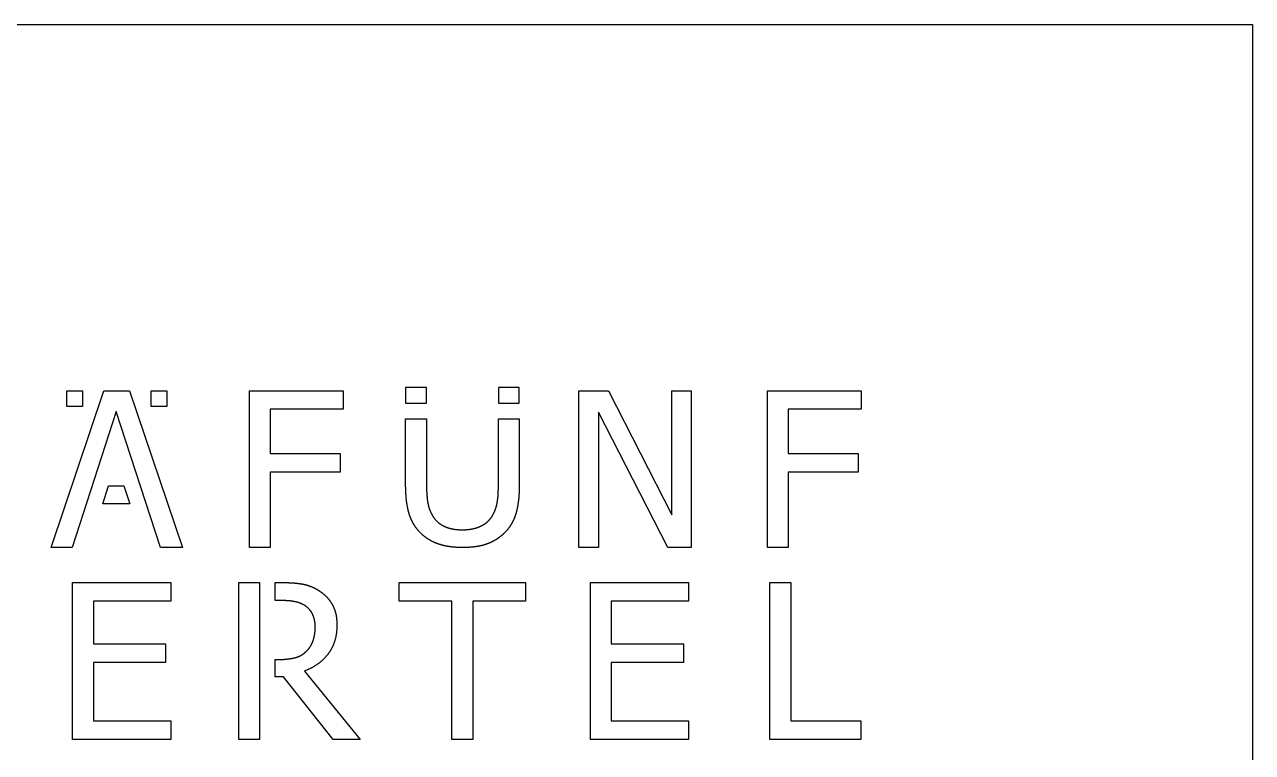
# Model space of a CAD drawing. Extents: x 63 to 563, y 268 to 768.
# Drawn here: x 328.1 to 562.8, y 628.8 to 767.9 of the extents above; entities that cross this region are included whole.
import ezdxf

# ---------------------------------------------------------------- set-up
doc = ezdxf.new("R2010")
doc.units = 0
doc.header["$LTSCALE"] = 2
doc.header["$MEASUREMENT"] = 0
doc.layers.get('0').update_dxf_attribs({"linetype": 'CONTINUOUS'})

msp = doc.modelspace()

# ---------------------------------------------------------------- linework, layer by layer
at = {"color": 1}
for points in [[(62.8, 767.92), (297.8, 767.92), (562.8, 767.92), (562.8, 517.92), (562.8, 267.92), (297.8, 267.92), (62.8, 267.92), (62.8, 517.92)], [(345.63, 693.94), (337.19, 667.92), (333.15, 667.92), (343.26, 697.92), (348.17, 697.92), (358.29, 667.92), (354.08, 667.92)], [(336.15, 697.92), (339.15, 697.92), (339.15, 694.92), (336.15, 694.92)], [(352.29, 697.92), (355.29, 697.92), (355.29, 694.92), (352.29, 694.92)], [(371.08, 667.92), (371.08, 697.92), (389.02, 697.92), (389.02, 694.37), (375.06, 694.37), (375.06, 685.91), (388.44, 685.91), (388.44, 682.36), (375.06, 682.36), (375.06, 667.92)], [(400.94, 698.55), (400.94, 695.55), (404.93, 695.55), (404.93, 698.55)], [(418.67, 698.55), (418.67, 695.55), (422.65, 695.55), (422.65, 698.55)], [(439.73, 697.92), (451.81, 674.17), (451.81, 697.92), (455.53, 697.92), (455.53, 667.92), (451.06, 667.92), (437.78, 693.79), (437.78, 667.92), (434.06, 667.92), (434.06, 697.92)], [(488.02, 694.37), (474.06, 694.37), (474.06, 685.91), (487.44, 685.91), (487.44, 682.36), (474.06, 682.36), (474.06, 667.92), (470.08, 667.92), (470.08, 697.92), (488.02, 697.92)], [(422.65, 679.83), (422.65, 679.73), (422.65, 679.64), (422.65, 679.54), (422.65, 679.44), (422.65, 679.34), (422.65, 679.25), (422.65, 679.15), (422.64, 679.06), (422.64, 678.96), (422.64, 678.87), (422.63, 678.77), (422.63, 678.68), (422.63, 678.59), (422.62, 678.49), (422.62, 678.4), (422.61, 678.31), (422.61, 678.22), (422.6, 678.13), (422.6, 678.04), (422.59, 677.95), (422.58, 677.86), (422.58, 677.77), (422.57, 677.68), (422.56, 677.59), (422.56, 677.5), (422.55, 677.42), (422.54, 677.33), (422.53, 677.24), (422.52, 677.16), (422.51, 677.07), (422.5, 676.98), (422.49, 676.9), (422.48, 676.82), (422.47, 676.73), (422.46, 676.65), (422.45, 676.57), (422.44, 676.48), (422.43, 676.4), (422.41, 676.32), (422.4, 676.24), (422.39, 676.16), (422.38, 676.08), (422.36, 676), (422.35, 675.92), (422.34, 675.84), (422.32, 675.76), (422.31, 675.68), (422.29, 675.61), (422.28, 675.53), (422.26, 675.45), (422.25, 675.38), (422.23, 675.3), (422.21, 675.23), (422.2, 675.15), (422.18, 675.08), (422.16, 675), (422.14, 674.93), (422.13, 674.85), (422.11, 674.78), (422.09, 674.71), (422.07, 674.64), (422.05, 674.57), (422.03, 674.5), (422.01, 674.42), (421.99, 674.35), (421.97, 674.28), (421.95, 674.22), (421.93, 674.15), (421.9, 674.08), (421.88, 674.01), (421.86, 673.94), (421.83, 673.87), (421.81, 673.81), (421.79, 673.74), (421.76, 673.67), (421.73, 673.61), (421.71, 673.54), (421.68, 673.48), (421.65, 673.41), (421.63, 673.35), (421.6, 673.28), (421.57, 673.22), (421.54, 673.15), (421.51, 673.09), (421.48, 673.03), (421.45, 672.96), (421.42, 672.9), (421.39, 672.84), (421.36, 672.78), (421.32, 672.72), (421.29, 672.65), (421.26, 672.6), (421.22, 672.53), (421.19, 672.47), (421.15, 672.41), (421.12, 672.36), (421.08, 672.3), (421.05, 672.24), (421.01, 672.18), (420.97, 672.12), (420.94, 672.06), (420.9, 672.01), (420.86, 671.95), (420.82, 671.89), (420.78, 671.84), (420.74, 671.78), (420.7, 671.73), (420.66, 671.67), (420.62, 671.62), (420.57, 671.56), (420.53, 671.51), (420.49, 671.46), (420.44, 671.4), (420.4, 671.35), (420.36, 671.3), (420.31, 671.24), (420.27, 671.19), (420.22, 671.14), (420.17, 671.09), (420.13, 671.04), (420.08, 670.99), (420.03, 670.94), (419.98, 670.89), (419.93, 670.84), (419.88, 670.79), (419.83, 670.74), (419.78, 670.69), (419.74, 670.65), (419.69, 670.6), (419.65, 670.56), (419.6, 670.52), (419.56, 670.47), (419.51, 670.43), (419.46, 670.39), (419.42, 670.35), (419.37, 670.31), (419.32, 670.27), (419.27, 670.23), (419.23, 670.18), (419.18, 670.14), (419.13, 670.11), (419.08, 670.07), (419.03, 670.03), (418.98, 669.99), (418.93, 669.95), (418.88, 669.91), (418.84, 669.88), (418.79, 669.84), (418.74, 669.8), (418.69, 669.77), (418.63, 669.73), (418.58, 669.7), (418.53, 669.66), (418.48, 669.62), (418.43, 669.59), (418.38, 669.56), (418.33, 669.52), (418.27, 669.49), (418.22, 669.46), (418.17, 669.42), (418.12, 669.39), (418.06, 669.36), (418.01, 669.33), (417.96, 669.3), (417.9, 669.27), (417.85, 669.24), (417.79, 669.21), (417.74, 669.17), (417.69, 669.15), (417.63, 669.12), (417.58, 669.09), (417.52, 669.06), (417.46, 669.03), (417.41, 669), (417.35, 668.98), (417.3, 668.95), (417.24, 668.92), (417.18, 668.9), (417.13, 668.87), (417.07, 668.85), (417.01, 668.82), (416.95, 668.8), (416.9, 668.77), (416.84, 668.75), (416.78, 668.73), (416.72, 668.7), (416.66, 668.68), (416.6, 668.66), (416.54, 668.63), (416.48, 668.61), (416.42, 668.59), (416.36, 668.57), (416.3, 668.55), (416.24, 668.53), (416.18, 668.51), (416.12, 668.49), (416.06, 668.47), (415.99, 668.45), (415.93, 668.43), (415.87, 668.41), (415.8, 668.39), (415.74, 668.38), (415.67, 668.36), (415.61, 668.34), (415.54, 668.33), (415.48, 668.31), (415.41, 668.29), (415.34, 668.28), (415.27, 668.26), (415.21, 668.25), (415.14, 668.23), (415.07, 668.22), (415, 668.2), (414.93, 668.19), (414.86, 668.18), (414.79, 668.16), (414.72, 668.15), (414.65, 668.14), (414.58, 668.13), (414.5, 668.12), (414.43, 668.1), (414.36, 668.09), (414.28, 668.08), (414.21, 668.07), (414.14, 668.06), (414.06, 668.05), (413.98, 668.04), (413.91, 668.03), (413.83, 668.03), (413.76, 668.02), (413.68, 668.01), (413.6, 668), (413.52, 667.99), (413.45, 667.99), (413.37, 667.98), (413.29, 667.98), (413.21, 667.97), (413.13, 667.96), (413.05, 667.96), (412.97, 667.95), (412.88, 667.95), (412.8, 667.95), (412.72, 667.94), (412.64, 667.94), (412.55, 667.93), (412.47, 667.93), (412.39, 667.93), (412.3, 667.93), (412.22, 667.92), (412.13, 667.92), (412.05, 667.92), (411.96, 667.92), (411.87, 667.92), (411.79, 667.92), (411.7, 667.92), (411.62, 667.92), (411.54, 667.92), (411.46, 667.92), (411.37, 667.92), (411.29, 667.93), (411.21, 667.93), (411.13, 667.93), (411.05, 667.93), (410.97, 667.94), (410.89, 667.94), (410.81, 667.95), (410.73, 667.95), (410.65, 667.95), (410.57, 667.96), (410.49, 667.97), (410.42, 667.97), (410.34, 667.98), (410.26, 667.98), (410.18, 667.99), (410.11, 668), (410.03, 668), (409.96, 668.01), (409.88, 668.02), (409.81, 668.03), (409.73, 668.04), (409.66, 668.05), (409.58, 668.05), (409.51, 668.07), (409.43, 668.08), (409.36, 668.09), (409.29, 668.1), (409.22, 668.11), (409.14, 668.12), (409.07, 668.13), (409, 668.14), (408.93, 668.16), (408.86, 668.17), (408.79, 668.18), (408.72, 668.2), (408.65, 668.21), (408.58, 668.22), (408.51, 668.24), (408.44, 668.25), (408.37, 668.27), (408.3, 668.28), (408.24, 668.3), (408.17, 668.32), (408.1, 668.33), (408.04, 668.35), (407.97, 668.37), (407.9, 668.38), (407.84, 668.4), (407.77, 668.42), (407.71, 668.44), (407.64, 668.46), (407.58, 668.48), (407.51, 668.5), (407.45, 668.52), (407.39, 668.54), (407.32, 668.56), (407.26, 668.58), (407.2, 668.6), (407.14, 668.62), (407.07, 668.65), (407.01, 668.67), (406.95, 668.69), (406.89, 668.72), (406.83, 668.74), (406.77, 668.76), (406.71, 668.79), (406.65, 668.81), (406.59, 668.84), (406.53, 668.86), (406.47, 668.89), (406.41, 668.91), (406.36, 668.94), (406.3, 668.97), (406.24, 668.99), (406.18, 669.02), (406.13, 669.05), (406.07, 669.08), (406.01, 669.1), (405.96, 669.13), (405.9, 669.16), (405.84, 669.19), (405.79, 669.22), (405.73, 669.25), (405.68, 669.28), (405.63, 669.31), (405.57, 669.34), (405.52, 669.38), (405.46, 669.41), (405.41, 669.44), (405.36, 669.47), (405.3, 669.5), (405.25, 669.54), (405.2, 669.57), (405.15, 669.61), (405.1, 669.64), (405.04, 669.67), (404.99, 669.71), (404.94, 669.74), (404.89, 669.78), (404.84, 669.82), (404.79, 669.85), (404.74, 669.89), (404.69, 669.92), (404.64, 669.96), (404.6, 670), (404.55, 670.04), (404.5, 670.08), (404.45, 670.12), (404.4, 670.15), (404.36, 670.19), (404.31, 670.23), (404.26, 670.27), (404.22, 670.31), (404.17, 670.35), (404.12, 670.39), (404.08, 670.44), (404.03, 670.48), (403.99, 670.52), (403.94, 670.56), (403.9, 670.61), (403.86, 670.65), (403.81, 670.69), (403.76, 670.74), (403.71, 670.79), (403.67, 670.84), (403.62, 670.89), (403.57, 670.94), (403.52, 670.99), (403.48, 671.04), (403.43, 671.09), (403.38, 671.15), (403.34, 671.2), (403.29, 671.25), (403.25, 671.3), (403.2, 671.36), (403.16, 671.41), (403.12, 671.46), (403.08, 671.52), (403.03, 671.57), (402.99, 671.62), (402.95, 671.68), (402.91, 671.74), (402.87, 671.79), (402.83, 671.85), (402.79, 671.9), (402.75, 671.96), (402.71, 672.01), (402.68, 672.07), (402.64, 672.13), (402.6, 672.19), (402.56, 672.25), (402.53, 672.3), (402.49, 672.36), (402.46, 672.42), (402.42, 672.48), (402.39, 672.54), (402.35, 672.6), (402.32, 672.66), (402.29, 672.72), (402.26, 672.78), (402.22, 672.84), (402.19, 672.9), (402.16, 672.97), (402.13, 673.03), (402.1, 673.09), (402.07, 673.15), (402.04, 673.22), (402.01, 673.28), (401.99, 673.34), (401.96, 673.4), (401.93, 673.47), (401.9, 673.53), (401.88, 673.6), (401.85, 673.66), (401.83, 673.73), (401.8, 673.79), (401.78, 673.86), (401.75, 673.93), (401.73, 674), (401.71, 674.06), (401.68, 674.13), (401.66, 674.2), (401.64, 674.26), (401.62, 674.33), (401.6, 674.4), (401.58, 674.47), (401.56, 674.54), (401.54, 674.61), (401.52, 674.68), (401.5, 674.75), (401.48, 674.82), (401.46, 674.89), (401.44, 674.97), (401.43, 675.04), (401.41, 675.11), (401.39, 675.19), (401.38, 675.26), (401.36, 675.34), (401.34, 675.41), (401.33, 675.49), (401.31, 675.57), (401.3, 675.64), (401.28, 675.72), (401.27, 675.8), (401.25, 675.88), (401.24, 675.96), (401.23, 676.03), (401.21, 676.12), (401.2, 676.2), (401.19, 676.28), (401.17, 676.36), (401.16, 676.44), (401.15, 676.52), (401.14, 676.61), (401.13, 676.69), (401.12, 676.77), (401.11, 676.86), (401.1, 676.94), (401.09, 677.03), (401.08, 677.12), (401.07, 677.2), (401.06, 677.29), (401.05, 677.38), (401.04, 677.46), (401.04, 677.55), (401.03, 677.64), (401.02, 677.73), (401.01, 677.82), (401.01, 677.91), (401, 678), (401, 678.1), (400.99, 678.19), (400.98, 678.28), (400.98, 678.37), (400.97, 678.47), (400.97, 678.56), (400.97, 678.66), (400.96, 678.75), (400.96, 678.85), (400.96, 678.94), (400.95, 679.04), (400.95, 679.14), (400.95, 679.24), (400.95, 679.33), (400.95, 679.43), (400.94, 679.53), (400.94, 679.63), (400.94, 679.73), (400.94, 679.83), (400.94, 692.55), (404.93, 692.55), (404.93, 679.83), (404.93, 679.77), (404.93, 679.7), (404.93, 679.64), (404.93, 679.57), (404.93, 679.51), (404.93, 679.44), (404.93, 679.38), (404.93, 679.32), (404.94, 679.25), (404.94, 679.19), (404.94, 679.13), (404.94, 679.07), (404.94, 679), (404.94, 678.94), (404.95, 678.88), (404.95, 678.82), (404.95, 678.76), (404.95, 678.7), (404.95, 678.64), (404.96, 678.58), (404.96, 678.52), (404.96, 678.47), (404.97, 678.41), (404.97, 678.35), (404.97, 678.29), (404.98, 678.24), (404.98, 678.18), (404.98, 678.12), (404.99, 678.07), (404.99, 678.01), (404.99, 677.95), (405, 677.9), (405, 677.84), (405.01, 677.79), (405.01, 677.74), (405.02, 677.68), (405.02, 677.63), (405.03, 677.57), (405.03, 677.52), (405.04, 677.47), (405.04, 677.42), (405.05, 677.36), (405.05, 677.31), (405.06, 677.26), (405.06, 677.21), (405.07, 677.16), (405.08, 677.11), (405.08, 677.06), (405.09, 677.01), (405.1, 676.96), (405.1, 676.91), (405.11, 676.87), (405.12, 676.82), (405.12, 676.77), (405.13, 676.72), (405.14, 676.67), (405.15, 676.63), (405.15, 676.58), (405.16, 676.53), (405.17, 676.49), (405.18, 676.44), (405.19, 676.4), (405.19, 676.35), (405.2, 676.31), (405.21, 676.27), (405.22, 676.22), (405.23, 676.18), (405.24, 676.13), (405.25, 676.09), (405.26, 676.05), (405.27, 676), (405.28, 675.96), (405.29, 675.92), (405.3, 675.87), (405.31, 675.83), (405.32, 675.79), (405.33, 675.75), (405.35, 675.7), (405.36, 675.66), (405.37, 675.62), (405.38, 675.58), (405.4, 675.53), (405.41, 675.49), (405.42, 675.45), (405.43, 675.41), (405.45, 675.37), (405.46, 675.33), (405.48, 675.28), (405.49, 675.24), (405.51, 675.2), (405.52, 675.16), (405.54, 675.12), (405.55, 675.08), (405.57, 675.04), (405.58, 675), (405.6, 674.96), (405.62, 674.92), (405.63, 674.88), (405.65, 674.84), (405.67, 674.8), (405.68, 674.76), (405.7, 674.72), (405.72, 674.68), (405.74, 674.64), (405.76, 674.6), (405.77, 674.57), (405.79, 674.53), (405.81, 674.49), (405.83, 674.45), (405.85, 674.41), (405.87, 674.37), (405.89, 674.33), (405.91, 674.3), (405.93, 674.26), (405.95, 674.22), (405.97, 674.18), (405.99, 674.15), (406.02, 674.11), (406.04, 674.07), (406.06, 674.03), (406.08, 674), (406.1, 673.96), (406.13, 673.92), (406.15, 673.89), (406.17, 673.85), (406.2, 673.82), (406.22, 673.78), (406.24, 673.74), (406.27, 673.7), (406.3, 673.67), (406.32, 673.63), (406.35, 673.59), (406.38, 673.55), (406.4, 673.52), (406.43, 673.48), (406.46, 673.45), (406.49, 673.41), (406.51, 673.38), (406.54, 673.34), (406.57, 673.31), (406.6, 673.27), (406.63, 673.24), (406.66, 673.21), (406.69, 673.17), (406.72, 673.14), (406.75, 673.11), (406.78, 673.07), (406.81, 673.04), (406.84, 673.01), (406.88, 672.98), (406.91, 672.95), (406.94, 672.91), (406.97, 672.88), (407.01, 672.85), (407.04, 672.82), (407.07, 672.79), (407.11, 672.76), (407.14, 672.74), (407.18, 672.71), (407.21, 672.68), (407.25, 672.65), (407.28, 672.62), (407.32, 672.59), (407.35, 672.57), (407.39, 672.54), (407.42, 672.51), (407.46, 672.48), (407.5, 672.46), (407.54, 672.43), (407.57, 672.41), (407.61, 672.38), (407.65, 672.36), (407.69, 672.33), (407.73, 672.31), (407.77, 672.28), (407.8, 672.26), (407.84, 672.24), (407.88, 672.21), (407.92, 672.19), (407.96, 672.16), (408.01, 672.14), (408.05, 672.12), (408.09, 672.1), (408.13, 672.08), (408.17, 672.06), (408.21, 672.03), (408.26, 672.01), (408.3, 671.99), (408.34, 671.97), (408.39, 671.95), (408.43, 671.93), (408.47, 671.91), (408.52, 671.9), (408.56, 671.88), (408.61, 671.86), (408.65, 671.84), (408.7, 671.82), (408.74, 671.81), (408.79, 671.79), (408.84, 671.77), (408.88, 671.76), (408.93, 671.74), (408.98, 671.72), (409.02, 671.71), (409.07, 671.69), (409.12, 671.68), (409.17, 671.66), (409.22, 671.65), (409.27, 671.63), (409.32, 671.62), (409.37, 671.61), (409.42, 671.6), (409.47, 671.58), (409.52, 671.57), (409.57, 671.56), (409.62, 671.55), (409.67, 671.53), (409.72, 671.52), (409.77, 671.51), (409.83, 671.5), (409.88, 671.49), (409.93, 671.48), (409.98, 671.47), (410.04, 671.46), (410.09, 671.45), (410.15, 671.45), (410.2, 671.44), (410.26, 671.43), (410.31, 671.42), (410.37, 671.41), (410.42, 671.4), (410.48, 671.4), (410.53, 671.39), (410.59, 671.39), (410.65, 671.38), (410.7, 671.37), (410.76, 671.37), (410.82, 671.36), (410.88, 671.36), (410.94, 671.35), (411, 671.35), (411.05, 671.35), (411.11, 671.34), (411.17, 671.34), (411.23, 671.34), (411.29, 671.33), (411.35, 671.33), (411.42, 671.33), (411.48, 671.33), (411.54, 671.33), (411.6, 671.33), (411.66, 671.33), (411.72, 671.32), (411.79, 671.32), (411.85, 671.32), (411.9, 671.33), (411.96, 671.33), (412.02, 671.33), (412.08, 671.33), (412.14, 671.33), (412.19, 671.33), (412.25, 671.33), (412.31, 671.34), (412.37, 671.34), (412.42, 671.34), (412.48, 671.35), (412.54, 671.35), (412.59, 671.35), (412.65, 671.36), (412.7, 671.36), (412.76, 671.37), (412.81, 671.37), (412.87, 671.38), (412.92, 671.39), (412.98, 671.39), (413.03, 671.4), (413.09, 671.4), (413.14, 671.41), (413.2, 671.42), (413.25, 671.43), (413.3, 671.44), (413.36, 671.45), (413.41, 671.45), (413.46, 671.46), (413.52, 671.47), (413.57, 671.48), (413.62, 671.49), (413.67, 671.5), (413.72, 671.51), (413.78, 671.52), (413.83, 671.53), (413.88, 671.55), (413.93, 671.56), (413.98, 671.57), (414.03, 671.58), (414.08, 671.6), (414.13, 671.61), (414.18, 671.62), (414.23, 671.63), (414.28, 671.65), (414.33, 671.66), (414.38, 671.68), (414.43, 671.69), (414.48, 671.71), (414.53, 671.72), (414.58, 671.74), (414.62, 671.76), (414.67, 671.77), (414.72, 671.79), (414.77, 671.81), (414.81, 671.82), (414.86, 671.84), (414.91, 671.86), (414.95, 671.88), (415, 671.9), (415.05, 671.91), (415.09, 671.93), (415.14, 671.95), (415.19, 671.97), (415.23, 671.99), (415.28, 672.01), (415.32, 672.03), (415.36, 672.06), (415.41, 672.08), (415.45, 672.1), (415.5, 672.12), (415.54, 672.14), (415.58, 672.16), (415.62, 672.19), (415.67, 672.21), (415.71, 672.24), (415.75, 672.26), (415.79, 672.28), (415.83, 672.31), (415.87, 672.33), (415.91, 672.36), (415.95, 672.38), (415.99, 672.41), (416.03, 672.43), (416.07, 672.46), (416.11, 672.48), (416.14, 672.51), (416.18, 672.54), (416.22, 672.57), (416.26, 672.59), (416.29, 672.62), (416.33, 672.65), (416.37, 672.68), (416.4, 672.71), (416.44, 672.74), (416.47, 672.76), (416.51, 672.79), (416.54, 672.82), (416.58, 672.85), (416.61, 672.88), (416.64, 672.91), (416.68, 672.95), (416.71, 672.98), (416.74, 673.01), (416.78, 673.04), (416.81, 673.07), (416.84, 673.11), (416.87, 673.14), (416.9, 673.17), (416.93, 673.21), (416.96, 673.24), (416.99, 673.27), (417.02, 673.31), (417.05, 673.34), (417.08, 673.38), (417.11, 673.41), (417.14, 673.45), (417.17, 673.48), (417.19, 673.52), (417.22, 673.55), (417.25, 673.59), (417.27, 673.63), (417.3, 673.67), (417.33, 673.7), (417.35, 673.74), (417.38, 673.78), (417.4, 673.82), (417.42, 673.85), (417.45, 673.89), (417.47, 673.92), (417.49, 673.96), (417.52, 674), (417.54, 674.03), (417.56, 674.07), (417.58, 674.11), (417.6, 674.15), (417.62, 674.18), (417.65, 674.22), (417.67, 674.26), (417.69, 674.3), (417.71, 674.33), (417.73, 674.37), (417.75, 674.41), (417.77, 674.45), (417.79, 674.49), (417.8, 674.52), (417.82, 674.56), (417.84, 674.6), (417.86, 674.64), (417.88, 674.68), (417.9, 674.72), (417.91, 674.76), (417.93, 674.8), (417.95, 674.84), (417.96, 674.88), (417.98, 674.92), (418, 674.96), (418.01, 675), (418.03, 675.04), (418.05, 675.08), (418.06, 675.12), (418.08, 675.16), (418.09, 675.2), (418.11, 675.24), (418.12, 675.28), (418.13, 675.32), (418.15, 675.36), (418.16, 675.4), (418.18, 675.44), (418.19, 675.49), (418.2, 675.53), (418.21, 675.57), (418.23, 675.61), (418.24, 675.65), (418.25, 675.7), (418.26, 675.74), (418.27, 675.78), (418.29, 675.82), (418.3, 675.87), (418.31, 675.91), (418.32, 675.95), (418.33, 675.99), (418.34, 676.04), (418.35, 676.08), (418.36, 676.12), (418.37, 676.17), (418.38, 676.21), (418.39, 676.25), (418.39, 676.3), (418.4, 676.34), (418.41, 676.39), (418.42, 676.43), (418.43, 676.48), (418.44, 676.52), (418.44, 676.57), (418.45, 676.61), (418.46, 676.66), (418.47, 676.71), (418.47, 676.75), (418.48, 676.8), (418.49, 676.85), (418.49, 676.89), (418.5, 676.94), (418.51, 676.99), (418.51, 677.04), (418.52, 677.09), (418.53, 677.14), (418.53, 677.19), (418.54, 677.24), (418.54, 677.29), (418.55, 677.34), (418.55, 677.39), (418.56, 677.44), (418.57, 677.49), (418.57, 677.54), (418.58, 677.6), (418.58, 677.65), (418.59, 677.7), (418.59, 677.75), (418.59, 677.81), (418.6, 677.86), (418.6, 677.91), (418.61, 677.97), (418.61, 678.02), (418.61, 678.08), (418.62, 678.13), (418.62, 678.19), (418.62, 678.24), (418.63, 678.3), (418.63, 678.35), (418.63, 678.41), (418.64, 678.47), (418.64, 678.53), (418.64, 678.58), (418.64, 678.64), (418.65, 678.7), (418.65, 678.76), (418.65, 678.82), (418.65, 678.88), (418.66, 678.94), (418.66, 679), (418.66, 679.05), (418.66, 679.12), (418.66, 679.18), (418.66, 679.24), (418.66, 679.3), (418.66, 679.36), (418.66, 679.42), (418.67, 679.48), (418.67, 679.55), (418.67, 679.61), (418.67, 679.67), (418.67, 679.74), (418.67, 692.55), (422.65, 692.55)], [(347.1, 679.71), (348.21, 676.31), (343.06, 676.31), (344.17, 679.71)], [(356.03, 631.25), (337.26, 631.25), (337.26, 661.25), (356.03, 661.25), (356.03, 657.7), (341.25, 657.7), (341.25, 649.49), (355.03, 649.49), (355.03, 645.94), (341.25, 645.94), (341.25, 634.8), (356.03, 634.8)], [(369.04, 661.25), (373.02, 661.25), (373.02, 631.25), (369.04, 631.25)], [(381.58, 644.31), (392.25, 631.25), (387.07, 631.25), (377.59, 643.19), (376.02, 643.19), (376.02, 646.52), (376.52, 646.52), (376.58, 646.52), (376.63, 646.52), (376.69, 646.52), (376.74, 646.52), (376.79, 646.52), (376.85, 646.52), (376.9, 646.52), (376.95, 646.53), (377.01, 646.53), (377.06, 646.53), (377.11, 646.53), (377.16, 646.53), (377.22, 646.53), (377.27, 646.54), (377.32, 646.54), (377.37, 646.54), (377.42, 646.54), (377.47, 646.54), (377.52, 646.55), (377.58, 646.55), (377.63, 646.55), (377.68, 646.56), (377.73, 646.56), (377.78, 646.56), (377.83, 646.57), (377.88, 646.57), (377.93, 646.58), (377.98, 646.58), (378.03, 646.58), (378.08, 646.59), (378.12, 646.59), (378.17, 646.6), (378.22, 646.6), (378.27, 646.61), (378.32, 646.61), (378.37, 646.62), (378.42, 646.62), (378.46, 646.63), (378.51, 646.64), (378.56, 646.64), (378.61, 646.65), (378.65, 646.65), (378.7, 646.66), (378.75, 646.67), (378.79, 646.67), (378.84, 646.68), (378.89, 646.69), (378.93, 646.7), (378.98, 646.7), (379.02, 646.71), (379.07, 646.72), (379.11, 646.72), (379.16, 646.73), (379.2, 646.74), (379.25, 646.75), (379.29, 646.76), (379.34, 646.77), (379.38, 646.77), (379.43, 646.78), (379.47, 646.79), (379.51, 646.8), (379.56, 646.81), (379.6, 646.82), (379.64, 646.83), (379.69, 646.84), (379.73, 646.85), (379.77, 646.86), (379.82, 646.87), (379.86, 646.88), (379.9, 646.89), (379.94, 646.91), (379.98, 646.92), (380.02, 646.93), (380.07, 646.94), (380.11, 646.96), (380.15, 646.97), (380.19, 646.98), (380.23, 647), (380.27, 647.01), (380.31, 647.03), (380.35, 647.04), (380.39, 647.06), (380.43, 647.07), (380.47, 647.09), (380.5, 647.1), (380.54, 647.12), (380.58, 647.14), (380.62, 647.15), (380.66, 647.17), (380.7, 647.19), (380.73, 647.21), (380.77, 647.23), (380.81, 647.25), (380.84, 647.26), (380.88, 647.28), (380.92, 647.3), (380.95, 647.33), (380.99, 647.35), (381.03, 647.37), (381.06, 647.39), (381.1, 647.41), (381.13, 647.43), (381.17, 647.45), (381.2, 647.48), (381.24, 647.5), (381.27, 647.52), (381.31, 647.54), (381.34, 647.57), (381.37, 647.59), (381.41, 647.62), (381.44, 647.64), (381.47, 647.66), (381.51, 647.69), (381.54, 647.72), (381.57, 647.74), (381.6, 647.77), (381.64, 647.79), (381.67, 647.82), (381.7, 647.85), (381.73, 647.88), (381.76, 647.9), (381.79, 647.93), (381.82, 647.96), (381.85, 647.99), (381.88, 648.02), (381.91, 648.05), (381.94, 648.08), (381.97, 648.1), (382, 648.13), (382.03, 648.16), (382.05, 648.18), (382.08, 648.21), (382.11, 648.24), (382.13, 648.26), (382.16, 648.29), (382.18, 648.32), (382.21, 648.35), (382.23, 648.37), (382.26, 648.4), (382.28, 648.43), (382.31, 648.46), (382.33, 648.49), (382.36, 648.51), (382.38, 648.54), (382.4, 648.57), (382.43, 648.6), (382.45, 648.63), (382.47, 648.66), (382.5, 648.69), (382.52, 648.72), (382.54, 648.75), (382.56, 648.78), (382.58, 648.81), (382.61, 648.84), (382.63, 648.87), (382.65, 648.9), (382.67, 648.93), (382.69, 648.97), (382.71, 649), (382.73, 649.03), (382.75, 649.06), (382.77, 649.09), (382.79, 649.12), (382.81, 649.16), (382.83, 649.19), (382.85, 649.22), (382.86, 649.25), (382.88, 649.29), (382.9, 649.32), (382.92, 649.35), (382.94, 649.39), (382.95, 649.42), (382.97, 649.45), (382.99, 649.49), (383, 649.52), (383.02, 649.55), (383.04, 649.59), (383.05, 649.62), (383.07, 649.66), (383.08, 649.69), (383.1, 649.73), (383.11, 649.76), (383.13, 649.8), (383.14, 649.84), (383.16, 649.87), (383.17, 649.91), (383.19, 649.94), (383.2, 649.98), (383.21, 650.01), (383.23, 650.05), (383.24, 650.09), (383.25, 650.13), (383.27, 650.16), (383.28, 650.2), (383.29, 650.24), (383.3, 650.27), (383.31, 650.31), (383.33, 650.35), (383.34, 650.39), (383.35, 650.43), (383.36, 650.47), (383.37, 650.51), (383.38, 650.54), (383.39, 650.58), (383.4, 650.62), (383.41, 650.66), (383.42, 650.7), (383.43, 650.74), (383.44, 650.78), (383.45, 650.82), (383.46, 650.86), (383.47, 650.9), (383.47, 650.95), (383.48, 650.99), (383.49, 651.03), (383.5, 651.07), (383.51, 651.11), (383.51, 651.15), (383.52, 651.2), (383.53, 651.24), (383.53, 651.28), (383.54, 651.32), (383.55, 651.37), (383.55, 651.41), (383.56, 651.45), (383.57, 651.5), (383.57, 651.54), (383.58, 651.58), (383.58, 651.63), (383.59, 651.67), (383.59, 651.72), (383.6, 651.76), (383.6, 651.81), (383.61, 651.85), (383.61, 651.9), (383.61, 651.94), (383.62, 651.99), (383.62, 652.03), (383.62, 652.08), (383.63, 652.13), (383.63, 652.17), (383.63, 652.22), (383.63, 652.27), (383.64, 652.31), (383.64, 652.36), (383.64, 652.41), (383.64, 652.46), (383.64, 652.5), (383.64, 652.55), (383.64, 652.6), (383.65, 652.65), (383.65, 652.7), (383.65, 652.74), (383.65, 652.79), (383.65, 652.84), (383.65, 652.88), (383.65, 652.92), (383.64, 652.96), (383.64, 653), (383.64, 653.04), (383.64, 653.08), (383.64, 653.12), (383.64, 653.16), (383.64, 653.2), (383.63, 653.24), (383.63, 653.28), (383.63, 653.32), (383.62, 653.36), (383.62, 653.4), (383.62, 653.44), (383.61, 653.47), (383.61, 653.51), (383.61, 653.55), (383.6, 653.59), (383.6, 653.63), (383.59, 653.67), (383.59, 653.7), (383.58, 653.74), (383.57, 653.78), (383.57, 653.82), (383.56, 653.86), (383.56, 653.89), (383.55, 653.93), (383.54, 653.97), (383.54, 654), (383.53, 654.04), (383.52, 654.08), (383.51, 654.11), (383.51, 654.15), (383.5, 654.18), (383.49, 654.22), (383.48, 654.26), (383.47, 654.29), (383.46, 654.33), (383.45, 654.36), (383.44, 654.4), (383.43, 654.43), (383.42, 654.47), (383.41, 654.5), (383.4, 654.54), (383.39, 654.57), (383.38, 654.6), (383.37, 654.64), (383.36, 654.67), (383.35, 654.71), (383.34, 654.74), (383.32, 654.77), (383.31, 654.81), (383.3, 654.84), (383.29, 654.87), (383.27, 654.9), (383.26, 654.94), (383.25, 654.97), (383.23, 655), (383.22, 655.03), (383.21, 655.07), (383.19, 655.1), (383.18, 655.13), (383.16, 655.16), (383.15, 655.19), (383.13, 655.23), (383.12, 655.26), (383.1, 655.29), (383.08, 655.32), (383.07, 655.35), (383.05, 655.38), (383.03, 655.41), (383.02, 655.44), (383, 655.47), (382.98, 655.5), (382.97, 655.53), (382.95, 655.56), (382.93, 655.59), (382.91, 655.62), (382.89, 655.64), (382.87, 655.67), (382.85, 655.7), (382.83, 655.73), (382.81, 655.76), (382.79, 655.79), (382.77, 655.81), (382.75, 655.84), (382.73, 655.87), (382.71, 655.9), (382.69, 655.92), (382.67, 655.95), (382.65, 655.98), (382.62, 656), (382.6, 656.03), (382.58, 656.05), (382.56, 656.08), (382.53, 656.11), (382.51, 656.13), (382.48, 656.16), (382.46, 656.18), (382.44, 656.21), (382.41, 656.23), (382.39, 656.26), (382.36, 656.28), (382.34, 656.31), (382.31, 656.33), (382.29, 656.36), (382.26, 656.38), (382.23, 656.4), (382.21, 656.43), (382.18, 656.45), (382.15, 656.47), (382.13, 656.5), (382.1, 656.52), (382.07, 656.54), (382.04, 656.57), (382.02, 656.59), (381.99, 656.61), (381.96, 656.63), (381.93, 656.65), (381.9, 656.67), (381.87, 656.7), (381.84, 656.72), (381.81, 656.74), (381.78, 656.76), (381.75, 656.78), (381.72, 656.8), (381.7, 656.82), (381.67, 656.83), (381.64, 656.85), (381.61, 656.87), (381.59, 656.88), (381.56, 656.9), (381.53, 656.92), (381.5, 656.93), (381.48, 656.95), (381.45, 656.96), (381.42, 656.98), (381.39, 657), (381.36, 657.01), (381.33, 657.03), (381.3, 657.04), (381.27, 657.06), (381.25, 657.07), (381.22, 657.09), (381.19, 657.1), (381.16, 657.11), (381.13, 657.13), (381.1, 657.14), (381.07, 657.16), (381.04, 657.17), (381.01, 657.18), (380.98, 657.2), (380.95, 657.21), (380.91, 657.22), (380.88, 657.24), (380.85, 657.25), (380.82, 657.26), (380.79, 657.27), (380.76, 657.28), (380.73, 657.3), (380.7, 657.31), (380.66, 657.32), (380.63, 657.33), (380.6, 657.34), (380.57, 657.36), (380.53, 657.37), (380.5, 657.38), (380.47, 657.39), (380.44, 657.4), (380.4, 657.41), (380.37, 657.42), (380.34, 657.43), (380.3, 657.44), (380.27, 657.45), (380.24, 657.46), (380.2, 657.47), (380.17, 657.48), (380.14, 657.49), (380.1, 657.49), (380.07, 657.5), (380.03, 657.51), (380, 657.52), (379.96, 657.53), (379.93, 657.54), (379.89, 657.54), (379.86, 657.55), (379.82, 657.56), (379.79, 657.57), (379.75, 657.57), (379.72, 657.58), (379.68, 657.59), (379.64, 657.6), (379.61, 657.6), (379.57, 657.61), (379.53, 657.62), (379.49, 657.62), (379.46, 657.63), (379.42, 657.63), (379.38, 657.64), (379.34, 657.65), (379.3, 657.65), (379.26, 657.66), (379.23, 657.66), (379.19, 657.67), (379.15, 657.67), (379.11, 657.68), (379.07, 657.68), (379.03, 657.69), (378.98, 657.7), (378.94, 657.7), (378.9, 657.71), (378.86, 657.71), (378.82, 657.71), (378.78, 657.72), (378.73, 657.72), (378.69, 657.73), (378.65, 657.73), (378.61, 657.74), (378.56, 657.74), (378.52, 657.74), (378.47, 657.75), (378.43, 657.75), (378.39, 657.75), (378.34, 657.76), (378.3, 657.76), (378.25, 657.76), (378.21, 657.77), (378.16, 657.77), (378.11, 657.77), (378.07, 657.77), (378.02, 657.78), (377.97, 657.78), (377.93, 657.78), (377.88, 657.78), (377.83, 657.78), (377.79, 657.79), (377.74, 657.79), (377.69, 657.79), (377.64, 657.79), (377.59, 657.79), (377.54, 657.79), (377.49, 657.8), (377.44, 657.8), (377.39, 657.8), (377.34, 657.8), (377.29, 657.8), (377.24, 657.8), (377.19, 657.8), (377.14, 657.8), (377.09, 657.8), (377.04, 657.8), (376.99, 657.8), (376.02, 657.8), (376.02, 661.25), (376.77, 661.25), (376.85, 661.25), (376.93, 661.25), (377.01, 661.25), (377.09, 661.25), (377.17, 661.25), (377.25, 661.25), (377.32, 661.25), (377.4, 661.25), (377.48, 661.25), (377.56, 661.25), (377.63, 661.24), (377.71, 661.24), (377.79, 661.24), (377.86, 661.24), (377.94, 661.24), (378.01, 661.24), (378.09, 661.23), (378.16, 661.23), (378.23, 661.23), (378.31, 661.23), (378.38, 661.22), (378.45, 661.22), (378.52, 661.22), (378.59, 661.21), (378.67, 661.21), (378.74, 661.21), (378.81, 661.2), (378.88, 661.2), (378.95, 661.2), (379.01, 661.19), (379.08, 661.19), (379.15, 661.18), (379.22, 661.18), (379.29, 661.17), (379.35, 661.17), (379.42, 661.16), (379.48, 661.16), (379.55, 661.15), (379.62, 661.15), (379.68, 661.14), (379.74, 661.14), (379.81, 661.13), (379.87, 661.12), (379.94, 661.12), (380, 661.11), (380.06, 661.11), (380.12, 661.1), (380.18, 661.09), (380.24, 661.09), (380.3, 661.08), (380.36, 661.07), (380.42, 661.07), (380.48, 661.06), (380.54, 661.05), (380.6, 661.04), (380.66, 661.04), (380.72, 661.03), (380.77, 661.02), (380.83, 661.01), (380.89, 661), (380.94, 661), (381, 660.99), (381.05, 660.98), (381.11, 660.97), (381.16, 660.96), (381.22, 660.95), (381.27, 660.94), (381.33, 660.93), (381.38, 660.92), (381.44, 660.91), (381.49, 660.9), (381.54, 660.89), (381.6, 660.87), (381.65, 660.86), (381.71, 660.85), (381.76, 660.84), (381.81, 660.82), (381.87, 660.81), (381.92, 660.79), (381.97, 660.78), (382.03, 660.76), (382.08, 660.75), (382.13, 660.73), (382.19, 660.72), (382.24, 660.7), (382.29, 660.68), (382.35, 660.66), (382.4, 660.65), (382.45, 660.63), (382.5, 660.61), (382.56, 660.59), (382.61, 660.57), (382.66, 660.55), (382.72, 660.53), (382.77, 660.51), (382.82, 660.49), (382.87, 660.47), (382.92, 660.45), (382.98, 660.43), (383.03, 660.41), (383.08, 660.38), (383.13, 660.36), (383.18, 660.34), (383.23, 660.32), (383.29, 660.29), (383.34, 660.27), (383.39, 660.24), (383.44, 660.22), (383.49, 660.19), (383.54, 660.17), (383.59, 660.14), (383.64, 660.11), (383.7, 660.09), (383.75, 660.06), (383.8, 660.03), (383.85, 660), (383.9, 659.98), (383.95, 659.95), (384, 659.92), (384.05, 659.89), (384.1, 659.86), (384.15, 659.83), (384.2, 659.8), (384.25, 659.77), (384.3, 659.74), (384.35, 659.71), (384.4, 659.67), (384.45, 659.64), (384.5, 659.61), (384.55, 659.58), (384.6, 659.54), (384.64, 659.51), (384.69, 659.48), (384.74, 659.44), (384.79, 659.41), (384.83, 659.37), (384.88, 659.34), (384.93, 659.3), (384.97, 659.27), (385.02, 659.23), (385.06, 659.2), (385.11, 659.16), (385.15, 659.12), (385.2, 659.09), (385.24, 659.05), (385.29, 659.01), (385.33, 658.97), (385.37, 658.93), (385.41, 658.9), (385.46, 658.86), (385.5, 658.82), (385.54, 658.78), (385.58, 658.74), (385.62, 658.7), (385.66, 658.66), (385.7, 658.62), (385.74, 658.58), (385.78, 658.54), (385.82, 658.5), (385.86, 658.46), (385.9, 658.42), (385.94, 658.37), (385.98, 658.33), (386.01, 658.29), (386.05, 658.25), (386.09, 658.2), (386.13, 658.16), (386.16, 658.12), (386.2, 658.07), (386.23, 658.03), (386.27, 657.98), (386.3, 657.94), (386.34, 657.89), (386.37, 657.85), (386.41, 657.8), (386.44, 657.76), (386.47, 657.71), (386.51, 657.66), (386.54, 657.62), (386.57, 657.57), (386.6, 657.52), (386.64, 657.48), (386.67, 657.43), (386.7, 657.38), (386.73, 657.33), (386.76, 657.28), (386.79, 657.23), (386.82, 657.18), (386.85, 657.13), (386.88, 657.09), (386.91, 657.03), (386.93, 656.98), (386.96, 656.93), (386.99, 656.88), (387.02, 656.83), (387.04, 656.78), (387.07, 656.73), (387.09, 656.67), (387.12, 656.62), (387.14, 656.57), (387.17, 656.51), (387.19, 656.46), (387.22, 656.4), (387.24, 656.35), (387.26, 656.29), (387.28, 656.24), (387.3, 656.18), (387.33, 656.12), (387.35, 656.07), (387.37, 656.01), (387.39, 655.95), (387.4, 655.89), (387.42, 655.84), (387.44, 655.78), (387.46, 655.72), (387.48, 655.66), (387.49, 655.6), (387.51, 655.54), (387.53, 655.48), (387.54, 655.41), (387.56, 655.35), (387.57, 655.29), (387.59, 655.23), (387.6, 655.17), (387.61, 655.1), (387.63, 655.04), (387.64, 654.98), (387.65, 654.91), (387.66, 654.85), (387.67, 654.78), (387.68, 654.72), (387.69, 654.65), (387.7, 654.59), (387.71, 654.52), (387.72, 654.45), (387.73, 654.38), (387.74, 654.32), (387.75, 654.25), (387.75, 654.18), (387.76, 654.11), (387.77, 654.04), (387.77, 653.97), (387.78, 653.9), (387.78, 653.83), (387.79, 653.76), (387.79, 653.69), (387.79, 653.62), (387.8, 653.55), (387.8, 653.48), (387.8, 653.4), (387.8, 653.33), (387.8, 653.26), (387.8, 653.18), (387.8, 653.11), (387.8, 653.01), (387.8, 652.9), (387.8, 652.8), (387.8, 652.7), (387.79, 652.6), (387.79, 652.5), (387.78, 652.4), (387.78, 652.3), (387.77, 652.2), (387.76, 652.1), (387.75, 652), (387.74, 651.91), (387.73, 651.81), (387.72, 651.71), (387.71, 651.62), (387.7, 651.52), (387.68, 651.43), (387.67, 651.33), (387.65, 651.24), (387.64, 651.15), (387.62, 651.05), (387.6, 650.96), (387.58, 650.87), (387.56, 650.78), (387.54, 650.69), (387.52, 650.6), (387.5, 650.51), (387.48, 650.42), (387.45, 650.33), (387.43, 650.24), (387.4, 650.16), (387.38, 650.07), (387.35, 649.98), (387.32, 649.9), (387.29, 649.81), (387.26, 649.73), (387.23, 649.64), (387.2, 649.56), (387.17, 649.48), (387.14, 649.39), (387.1, 649.31), (387.07, 649.23), (387.03, 649.15), (387, 649.07), (386.96, 648.99), (386.92, 648.91), (386.88, 648.83), (386.85, 648.75), (386.8, 648.67), (386.76, 648.6), (386.72, 648.52), (386.68, 648.44), (386.64, 648.37), (386.59, 648.29), (386.55, 648.22), (386.5, 648.14), (386.45, 648.07), (386.4, 648), (386.36, 647.92), (386.31, 647.85), (386.26, 647.78), (386.2, 647.71), (386.15, 647.64), (386.1, 647.57), (386.05, 647.5), (385.99, 647.43), (385.94, 647.36), (385.88, 647.29), (385.83, 647.23), (385.77, 647.16), (385.71, 647.09), (385.66, 647.03), (385.6, 646.96), (385.54, 646.9), (385.48, 646.84), (385.42, 646.77), (385.36, 646.71), (385.3, 646.65), (385.24, 646.59), (385.17, 646.52), (385.11, 646.46), (385.05, 646.4), (384.98, 646.35), (384.92, 646.29), (384.85, 646.23), (384.79, 646.17), (384.72, 646.11), (384.65, 646.06), (384.59, 646), (384.52, 645.95), (384.45, 645.89), (384.38, 645.84), (384.31, 645.78), (384.24, 645.73), (384.17, 645.68), (384.1, 645.63), (384.02, 645.58), (383.95, 645.53), (383.88, 645.48), (383.8, 645.43), (383.73, 645.38), (383.65, 645.33), (383.58, 645.28), (383.5, 645.24), (383.42, 645.19), (383.35, 645.14), (383.27, 645.1), (383.19, 645.05), (383.11, 645.01), (383.03, 644.96), (382.95, 644.92), (382.87, 644.88), (382.79, 644.84), (382.7, 644.79), (382.62, 644.75), (382.54, 644.71), (382.45, 644.67), (382.37, 644.63), (382.28, 644.6), (382.2, 644.56), (382.11, 644.52), (382.02, 644.48), (381.94, 644.45), (381.85, 644.41), (381.76, 644.38), (381.67, 644.34), (381.58, 644.31)], [(399.71, 657.7), (399.71, 661.25), (423.83, 661.25), (423.83, 657.7), (413.77, 657.7), (413.77, 631.25), (409.78, 631.25), (409.78, 657.7)], [(455.03, 631.25), (436.26, 631.25), (436.26, 661.25), (455.03, 661.25), (455.03, 657.7), (440.25, 657.7), (440.25, 649.49), (454.03, 649.49), (454.03, 645.94), (440.25, 645.94), (440.25, 634.8), (455.03, 634.8)], [(474.56, 634.8), (487.96, 634.8), (487.96, 631.25), (470.58, 631.25), (470.58, 661.25), (474.56, 661.25)]]:
    msp.add_lwpolyline(points, close=True, dxfattribs=at)

doc.saveas('drawing.dxf')
